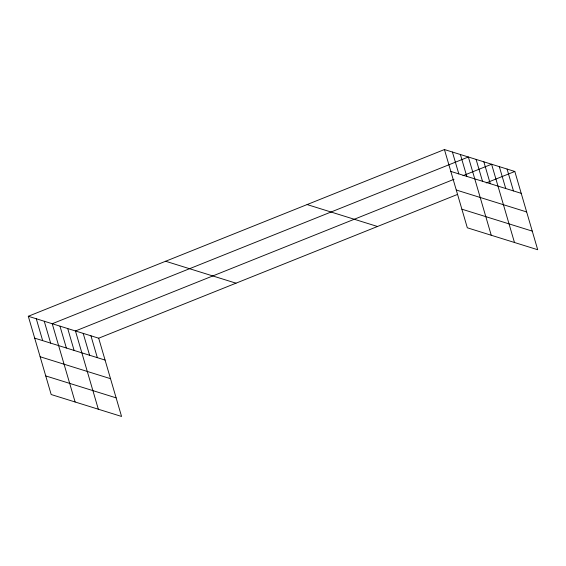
<?xml version="1.0" encoding="UTF-8"?>
<svg xmlns="http://www.w3.org/2000/svg" width="566" height="566" viewBox="0 0 566 566"><rect width="100%" height="100%" fill="white"/><g stroke="black" fill="none" stroke-linecap="round" stroke-linejoin="round"><path stroke-width="0.85" d="M28.3 316.274L98.682 338.206L121.563 416.456L51.181 394.53L28.3 316.274L444.437 149.544L514.819 171.47L537.7 249.726L467.318 227.794L444.437 149.544M453.989 179.302L75.455 330.969L98.335 409.225M462.981 175.693L491.592 164.232L514.473 242.489M98.682 338.206L457.597 194.393M486.208 182.931L514.819 171.47M450.833 171.413L521.215 193.339M456.274 190.02L526.656 211.946M461.877 209.187L532.259 231.119M307.112 204.567L377.494 226.492M165.626 261.251L236.008 283.184M34.696 338.15L105.078 360.075M40.136 356.757L110.519 378.682M45.74 375.923L116.122 397.856M507.072 169.057L513.468 190.933M499.332 166.645L505.728 188.52M483.852 161.819L490.248 183.695M476.105 159.407L482.501 181.283M491.246 235.251L468.365 156.994L52.228 323.731L75.115 401.987M460.391 154.511L466.787 176.387M452.411 152.028L458.807 173.896M90.942 335.794L97.338 357.662M83.195 333.381L89.591 355.25M67.715 328.556L74.111 350.432M59.975 326.143L66.371 348.019M44.254 321.247L50.65 343.116M36.274 318.764L42.669 340.633"/></g></svg>
